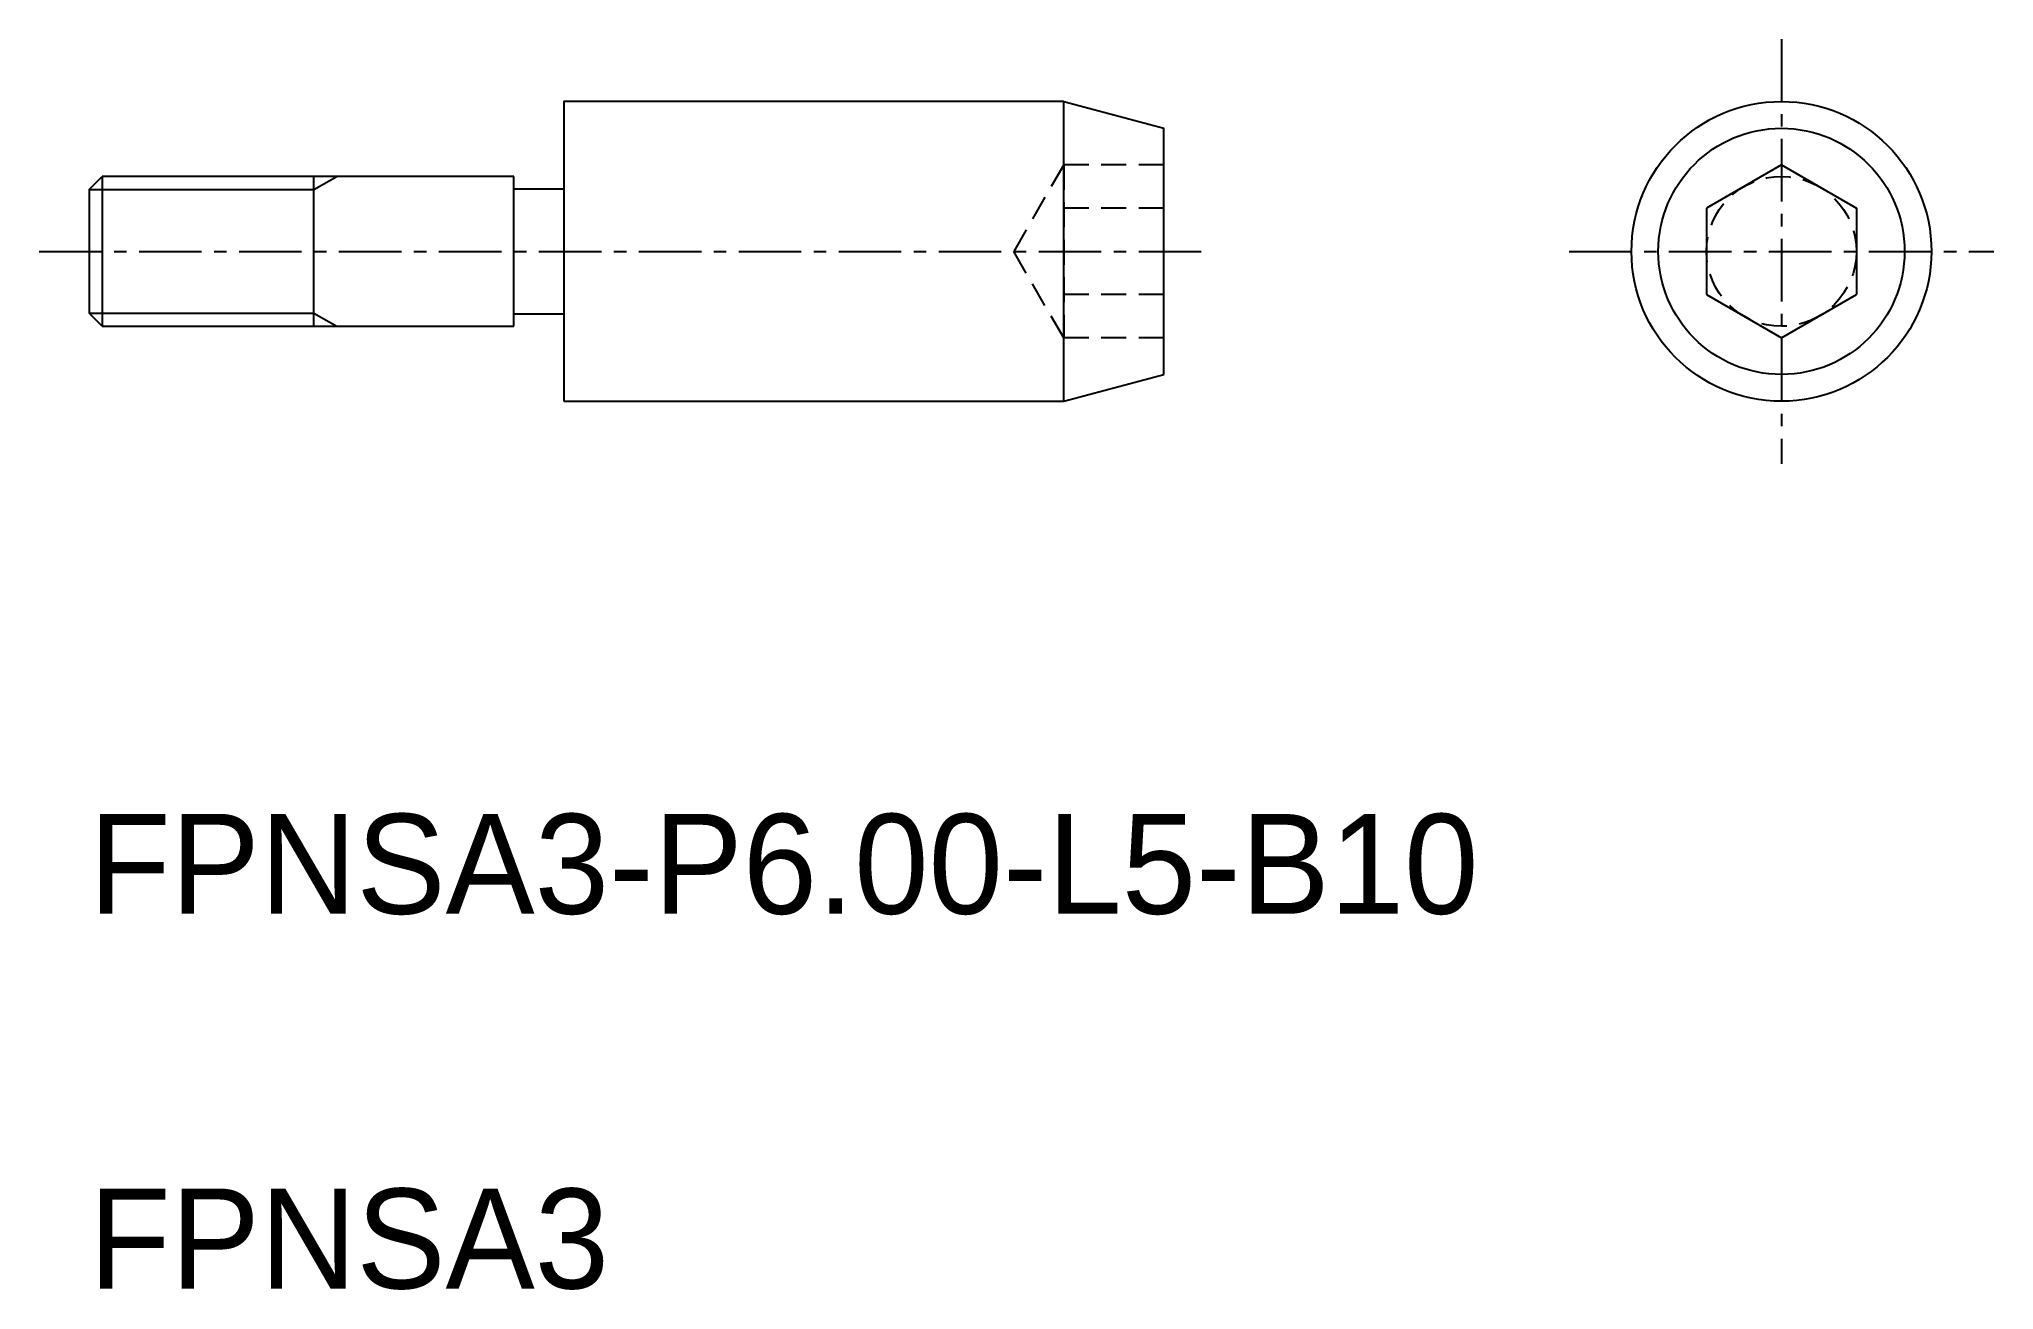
# Model space of a CAD drawing. Extents: x -1695.2 to -1656.1, y -416.4 to -391.3.
import ezdxf

# ---------------------------------------------------------------- set-up
doc = ezdxf.new("R2010")
doc.units = 0
doc.linetypes.add('CENTER', pattern=[2, 1.25, -0.25, 0.25, -0.25])
doc.linetypes.add('DASHED', pattern=[0.75, 0.5, -0.25])
doc.layers.get('0').update_dxf_attribs({"linetype": 'CONTINUOUS'})
doc.layers.add('CENTER', color=1, linetype='CENTER')

msp = doc.modelspace()

# ---------------------------------------------------------------- linework, layer by layer
at = {"color": 7, "linetype": 'CONTINUOUS'}
for p, q in [((-1674.685, -392.58), (-1672.685, -393.116)), ((-1672.685, -398.044), (-1672.685, -393.116)), ((-1694.185, -394.343), (-1693.922, -394.08)), ((-1685.685, -394.08), (-1693.922, -394.08)), ((-1693.922, -394.08), (-1693.922, -397.08)), ((-1689.685, -397.08), (-1689.685, -394.08)), ((-1685.685, -397.08), (-1685.685, -394.08)), ((-1660.325, -393.848), (-1661.825, -394.714)), ((-1660.325, -393.848), (-1658.825, -394.714)), ((-1694.185, -394.343), (-1694.185, -396.818)), ((-1661.825, -394.714), (-1661.825, -396.446)), ((-1658.825, -394.714), (-1658.825, -396.446)), ((-1661.825, -396.446), (-1660.325, -397.312)), ((-1660.325, -397.312), (-1658.825, -396.446)), ((-1693.922, -397.08), (-1694.185, -396.818)), ((-1661.45, -396.663), (-1661.45, -396.663)), ((-1661.075, -396.879), (-1661.075, -396.879)), ((-1693.922, -397.08), (-1685.685, -397.08)), ((-1674.685, -398.58), (-1672.685, -398.044))]:
    msp.add_line(p, q, dxfattribs=at)
at = {"color": 3}
for p, q in [((-1689.685, -394.343), (-1689.23, -394.08)), ((-1694.185, -394.343), (-1689.685, -394.343)), ((-1694.185, -396.818), (-1689.685, -396.818)), ((-1689.685, -396.818), (-1689.23, -397.08))]:
    msp.add_line(p, q, dxfattribs=at)
at = {"color": 3, "linetype": 'DASHED'}
for p, q in [((-1674.685, -393.848), (-1675.685, -395.58)), ((-1672.685, -393.848), (-1674.685, -393.848)), ((-1674.685, -393.848), (-1674.685, -397.312)), ((-1672.685, -394.714), (-1674.685, -394.714)), ((-1674.685, -397.312), (-1675.685, -395.58)), ((-1672.685, -396.446), (-1674.685, -396.446)), ((-1672.685, -397.312), (-1674.685, -397.312))]:
    msp.add_line(p, q, dxfattribs=at)
for p, q in [((-1685.685, -394.33), (-1684.685, -394.33)), ((-1685.685, -396.83), (-1684.685, -396.83))]:
    msp.add_line(p, q)
at = {"color": 7, "linetype": 'CONTINUOUS'}
msp.add_lwpolyline([(-1684.685, -398.58), (-1674.685, -398.58), (-1674.685, -392.58), (-1684.685, -392.58)], close=True, dxfattribs=at)
for radius in [3, 2.464]:
    msp.add_circle((-1660.325, -395.58), radius, dxfattribs=at)
at = {"color": 3, "linetype": 'DASHED'}
msp.add_circle((-1660.325, -395.58), 1.5, dxfattribs=at)
at = {"layer": 'CENTER', "color": 1, "linetype": 'CENTER'}
for p, q in [((-1660.325, -391.33), (-1660.325, -399.83)), ((-1695.185, -395.58), (-1671.685, -395.58)), ((-1664.575, -395.58), (-1656.075, -395.58))]:
    msp.add_line(p, q, dxfattribs=at)

# ---------------------------------------------------------------- texts
for s, p in [('FPNSA3-P6.00-L5-B10', (-1694.185, -408.84)), ('FPNSA3', (-1694.185, -416.34))]:
    msp.add_text(s, height=2).set_placement(p)

doc.saveas('drawing.dxf')
